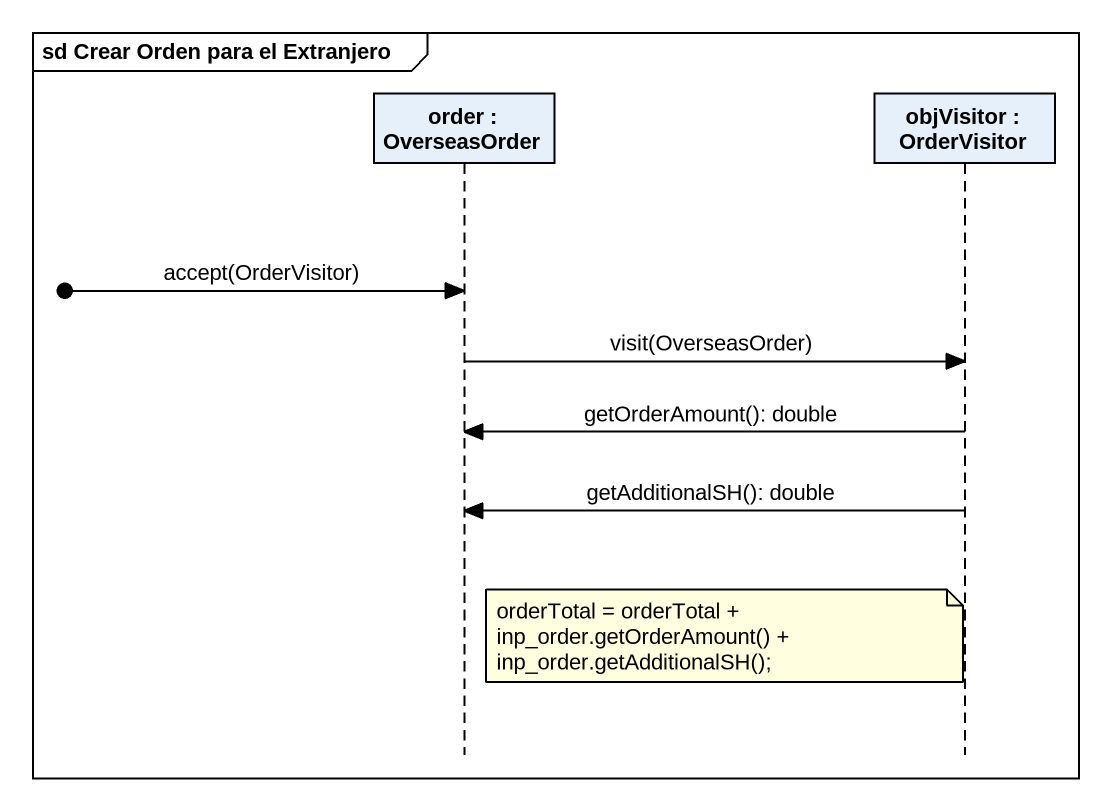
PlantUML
@startuml
mainframe sd Crear Orden para el Extranjero
hide footbox
participant "order : OverseasOrder" as order
participant "objVisitor : OrderVisitor" as objVisitor

[o-> order : accept(OrderVisitor)
order -> objVisitor : visit(OverseasOrder)
objVisitor -> order : getOrderAmount(): double
objVisitor -> order : getAdditionalSH(): double
note left of objVisitor
  orderTotal = orderTotal + inp_order.getOrderAmount() +
  inp_order.getAdditionalSH();
end note
@enduml
